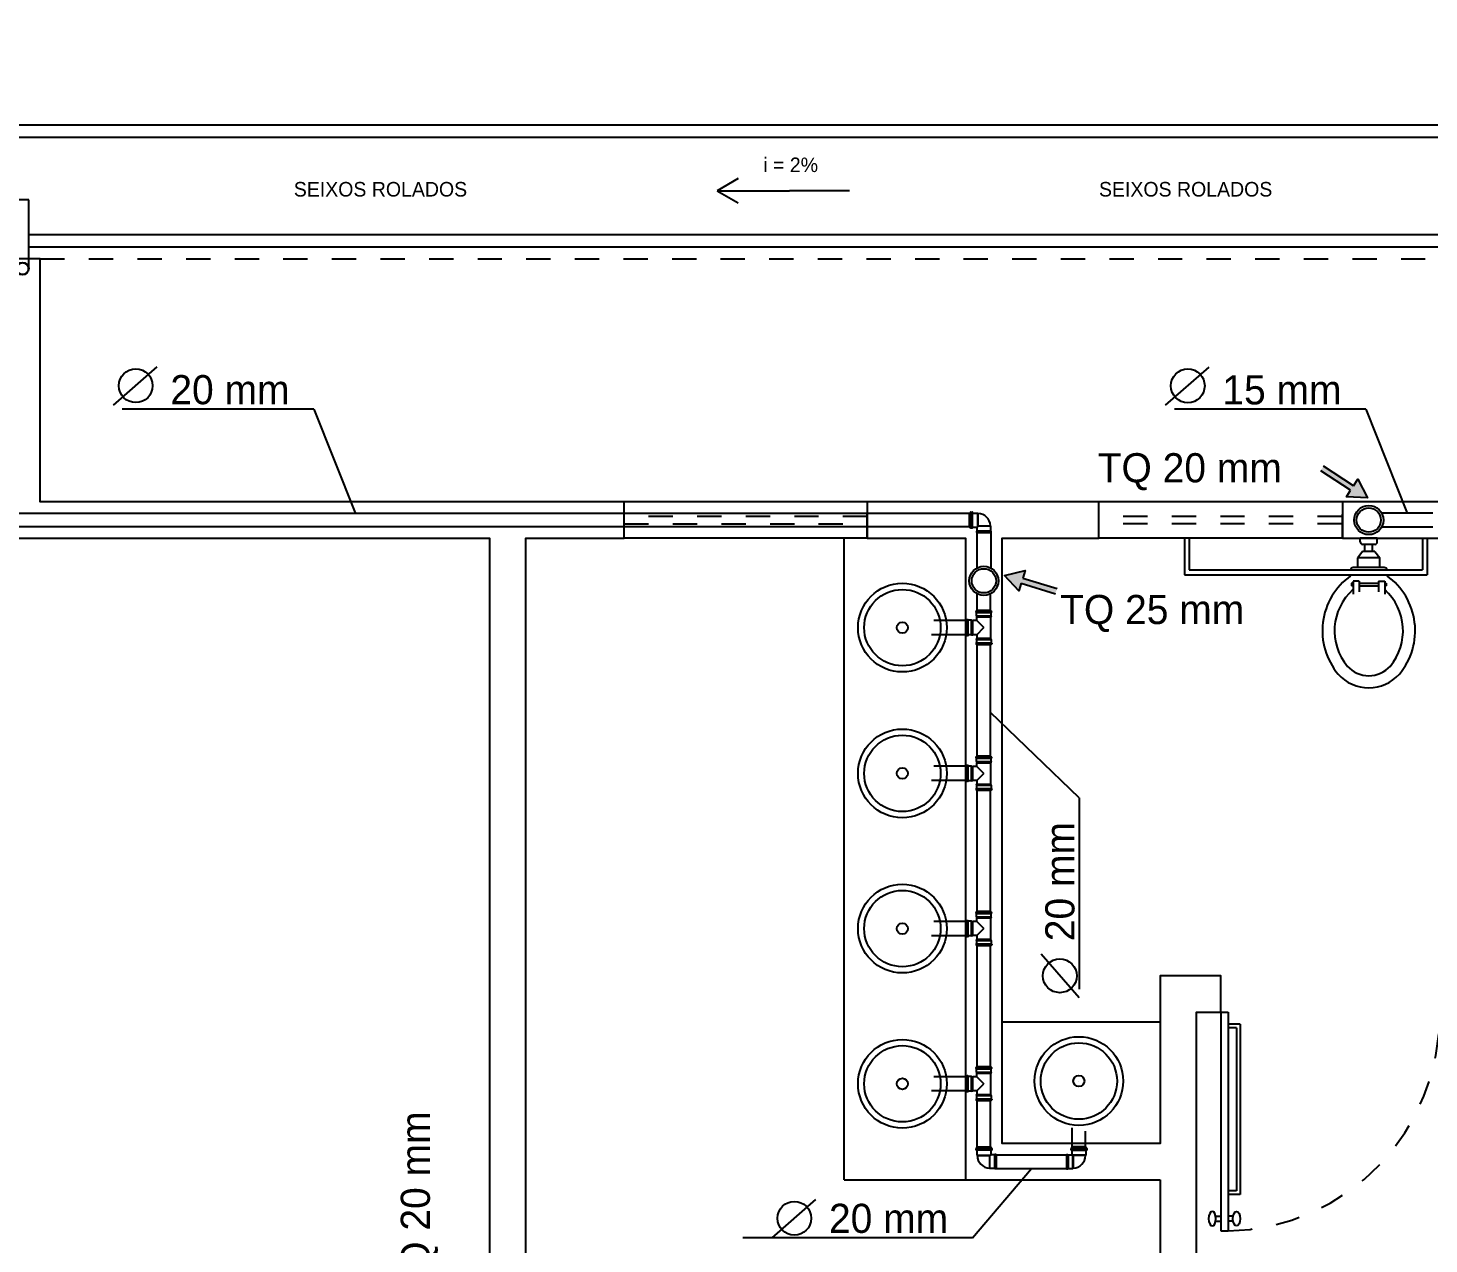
# Model space of a CAD drawing. Header units: millimetres. Extents: x 860.9 to 916.6, y 418 to 464.8.
# Drawn here: x 874.12 to 879.89, y 459.78 to 464.79 of the extents above; entities that cross this region are included whole.
import ezdxf

# ---------------------------------------------------------------- set-up
doc = ezdxf.new("R2010")
doc.units = ezdxf.units.MM
doc.linetypes.add('ACAD_ISO03W100', pattern=[30, 12, -18])
for name, color, linetype in [('can01', 1, 'Continuous'), ('can02', 2, 'Continuous'), ('COTAS-TEXTOS', 1, 'Continuous'), ('Fios', 10, 'Continuous'), ('Janela', 2, 'Continuous'), ('pena 01', 1, 'Continuous'), ('pena01', 1, 'Continuous'), ('pena02', 2, 'Continuous'), ('texto hidro', 1, 'Continuous'), ('TIGRECAD', 1, 'Continuous')]:
    doc.layers.add(name, color=color, linetype=linetype)
doc.styles.get("Standard").update_dxf_attribs({"font": 'ERASLGHT.TTF'})

msp = doc.modelspace()

# ---------------------------------------------------------------- hatches: boundary and pattern name
at = {"layer": 'pena01'}
h = msp.add_hatch(color=256, dxfattribs=at)
h.paths.add_polyline_path([(874.126, 463.7962, 1), (874.0744, 463.7962, 1)])
h.paths.add_polyline_path([(874.0807, 463.7961, -1), (874.1207, 463.7961, -1)], flags=16)
at = {"layer": 'texto hidro'}
for points in [[(879.5488, 462.8571), (879.5663, 462.884), (879.4429, 462.9643), (879.4551, 462.9831), (879.5785, 462.9029), (879.596, 462.9298), (879.6353, 462.8525)], [(878.2265, 462.5533), (878.2172, 462.5226), (878.358, 462.4798), (878.3515, 462.4583), (878.2107, 462.5011), (878.2013, 462.4704), (878.1421, 462.5337)]]:
    msp.add_hatch(color=256, dxfattribs=at).paths.add_polyline_path(points)

# ---------------------------------------------------------------- linework, layer by layer
at = {"layer": 'can01'}
msp.add_line((877.5033, 464.1165), (877.2565, 464.1165), dxfattribs=at)
msp.add_circle((874.1002, 463.7962), 0.0258, dxfattribs=at)
at = {"layer": 'can02', "color": 0}
for p, q in [((877.5768, 462.8364), (876.5768, 462.8364)), ((879.533, 462.8364), (878.53, 462.8364)), ((877.5768, 462.6864), (876.5768, 462.6864)), ((879.533, 462.6864), (878.53, 462.6864))]:
    msp.add_line(p, q, dxfattribs=at)
for points in [[(880.2818, 460.7364), (880.2818, 464.7864), (880.1318, 464.7864), (880.1318, 462.8364), (879.533, 462.8364), (879.533, 462.6864), (880.1318, 462.6864), (880.1318, 460.8864), (879.9318, 460.8864), (879.9318, 460.7364)], [(880.1318, 456.6864), (880.1318, 456.8364), (878.9318, 456.8364), (878.9318, 458.6564), (879.4618, 458.6564), (879.4618, 458.8064), (878.9318, 458.8064), (878.9318, 458.9064), (878.7818, 458.9064), (878.7818, 456.8364), (876.1718, 456.8364), (876.1718, 462.6864), (876.5768, 462.6864), (876.5768, 462.8364), (874.1735, 462.8364), (874.1735, 463.8364), (874.0235, 463.8364), (874.0235, 462.8364), (873.5276, 462.8364), (873.5276, 462.6864), (876.0218, 462.6864), (876.0218, 456.6864)], [(878.7818, 460.0464), (878.7818, 459.7064), (878.9318, 459.7064), (878.9318, 460.7364), (879.0318, 460.7364), (879.0318, 460.8864), (878.7818, 460.8864), (878.7818, 460.1964), (878.1318, 460.1964), (878.1318, 462.6864), (878.53, 462.6864), (878.53, 462.8364), (877.5768, 462.8364), (877.5768, 462.6864), (877.9818, 462.6864), (877.9818, 460.0464)]]:
    msp.add_lwpolyline(points, close=True, dxfattribs=at)
at = {"layer": 'Fios', "color": 0}
for p, q in [((877.4818, 460.0464), (877.4818, 462.6864)), ((879.6758, 462.6864), (879.6058, 462.6864)), ((879.6058, 462.6714), (879.6058, 462.6864)), ((879.6758, 462.6864), (879.6058, 462.6864)), ((879.6658, 462.6614), (879.6158, 462.6614)), ((879.6253, 462.6314), (879.6253, 462.6614)), ((879.6563, 462.6314), (879.6563, 462.6614)), ((879.6758, 462.6714), (879.6758, 462.6864)), ((879.6153, 462.6314), (879.5958, 462.6064)), ((879.6858, 462.6064), (879.5958, 462.6064)), ((879.5958, 462.5664), (879.5958, 462.6064)), ((879.6663, 462.6314), (879.6153, 462.6314)), ((879.6663, 462.6314), (879.6858, 462.6064)), ((879.6858, 462.5664), (879.6858, 462.6064)), ((879.5658, 462.5364), (879.5658, 462.5316)), ((879.7046, 462.5664), (879.5771, 462.5664)), ((879.7158, 462.5364), (879.7158, 462.5316)), ((879.5701, 462.5012), (879.5701, 462.4905)), ((879.576, 462.5012), (879.5701, 462.5012)), ((879.576, 462.4905), (879.5701, 462.4905)), ((879.601, 462.5101), (879.576, 462.5101)), ((879.576, 462.5101), (879.576, 462.457)), ((879.601, 462.5101), (879.601, 462.4661)), ((879.601, 462.5012), (879.6813, 462.5012)), ((879.601, 462.4905), (879.6813, 462.4905)), ((879.6813, 462.5101), (879.7064, 462.5101)), ((879.6813, 462.5101), (879.6813, 462.4661)), ((879.7064, 462.5101), (879.7064, 462.457)), ((879.7064, 462.5012), (879.7123, 462.5012)), ((879.7064, 462.4905), (879.7123, 462.4905)), ((879.7123, 462.5012), (879.7123, 462.4905)), ((878.1318, 460.6964), (878.7818, 460.6964)), ((878.4477, 460.4528), (878.4477, 460.4528)), ((877.4818, 460.0464), (877.9818, 460.0464))]:
    msp.add_line(p, q, dxfattribs=at)
for centre, radius in [((877.7214, 462.3187), 0.1825), ((877.7214, 462.3187), 0.1571), ((877.7214, 462.3187), 0.0228), ((877.7214, 461.7189), 0.1825), ((877.7214, 461.7189), 0.1571), ((877.7214, 461.7189), 0.0228), ((877.7214, 461.0802), 0.1825), ((877.7214, 461.0802), 0.1571), ((877.7214, 461.0802), 0.0228), ((878.4477, 460.4528), 0.1825), ((877.7214, 460.4415), 0.1825), ((877.7214, 460.4415), 0.1571), ((878.4477, 460.4528), 0.1571), ((877.7214, 460.4415), 0.0228), ((878.4477, 460.4528), 0.0228)]:
    msp.add_circle(centre, radius, dxfattribs=at)
for centre, radius, start, end in [((879.6158, 462.6714), 0.01, 180, 270), ((879.6658, 462.6714), 0.01, 270, 360), ((879.7276, 462.3058), 0.2778, 125.61699, 220.02523), ((879.5771, 462.5551), 0.0113, 90, 180), ((879.7046, 462.5551), 0.0113, 360, 90), ((879.5541, 462.3058), 0.2778, 319.97477, 54.38301), ((879.7276, 462.3058), 0.2278, 131.74307, 220.02523), ((879.5541, 462.3058), 0.2278, 319.97477, 48.04005), ((879.6408, 462.2405), 0.1695, 221.99608, 318.00392), ((879.6408, 462.2405), 0.1195, 221.99608, 318.00392)]:
    msp.add_arc(centre, radius, start, end, dxfattribs=at)
at = {"layer": 'Janela', "color": 0}
for p, q in [((878.8818, 462.6864), (878.8818, 462.5364)), ((878.9018, 462.6864), (878.9018, 462.5564)), ((879.8618, 462.6864), (879.8618, 462.5564)), ((879.8818, 462.6864), (879.8818, 462.5364)), ((878.8818, 462.5364), (879.8818, 462.5364)), ((878.9018, 462.5564), (879.8618, 462.5564)), ((879.0318, 460.7364), (879.0318, 459.8364)), ((879.0318, 460.7364), (879.0618, 460.7364)), ((879.0618, 460.7364), (879.0618, 459.8364)), ((879.1118, 460.6864), (879.0618, 460.6864)), ((879.1118, 460.6864), (879.1118, 459.9864)), ((879.0968, 460.6714), (879.0618, 460.6714)), ((879.0968, 460.6714), (879.0968, 460.0014)), ((879.0968, 460.0014), (879.0618, 460.0014)), ((879.1118, 459.9864), (879.0618, 459.9864)), ((879.0318, 459.8364), (879.0618, 459.8364))]:
    msp.add_line(p, q, dxfattribs=at)
at = {"layer": 'pena 01', "color": 0, "linetype": 'ACAD_ISO03W100', "ltscale": 0.005}
for p, q in [((874.1735, 463.8364), (880.1318, 463.8364)), ((876.5768, 462.6864), (876.5768, 462.8364)), ((877.5768, 462.6864), (877.5768, 462.8364)), ((878.53, 462.6864), (878.53, 462.8364)), ((879.533, 462.6864), (879.533, 462.8364)), ((877.5768, 462.7764), (876.5768, 462.7764)), ((879.53, 462.7764), (878.53, 462.7764)), ((876.5768, 462.7464), (877.5768, 462.7464)), ((879.53, 462.7464), (878.53, 462.7464))]:
    msp.add_line(p, q, dxfattribs=at)
msp.add_arc((879.0468, 460.7214), 0.8851, 270.97102, 0.97102, dxfattribs=at)
at = {"layer": 'pena01'}
for p, q in [((880.1318, 464.3864), (861.3318, 464.3864)), ((880.1318, 464.3364), (861.3818, 464.3364)), ((874.126, 463.9364), (880.1318, 463.9364)), ((874.126, 463.8864), (880.1318, 463.8864))]:
    msp.add_line(p, q, dxfattribs=at)
at = {"layer": 'pena02'}
for p, q in [((874.126, 464.0793), (874.0744, 464.0793)), ((874.126, 463.7961), (874.126, 464.0793))]:
    msp.add_line(p, q, dxfattribs=at)
at = {"layer": 'pena02', "color": 0}
for p, q in [((879.0109, 459.8964), (879.0318, 459.8964)), ((879.0827, 459.8964), (879.0618, 459.8964)), ((879.0109, 459.8764), (879.0318, 459.8764)), ((879.0827, 459.8764), (879.0618, 459.8764))]:
    msp.add_line(p, q, dxfattribs=at)
at = {"layer": 'pena02', "color": 0, "extrusion": (0, 0, -1)}
msp.add_ellipse((878.9968, 459.8864), major_axis=(0, -0.03), ratio=0.5, dxfattribs=at)
at = {"layer": 'pena02', "color": 0}
msp.add_ellipse((879.0968, 459.8864), major_axis=(0, -0.03), ratio=0.5, dxfattribs=at)
at = {"layer": 'texto hidro'}
for p, q in [((879.5663, 462.884), (879.4429, 462.9643)), ((879.5785, 462.9029), (879.4551, 462.9831)), ((878.2107, 462.5011), (878.3515, 462.4583)), ((878.2172, 462.5226), (878.358, 462.4798))]:
    msp.add_line(p, q, dxfattribs=at)
for points in [[(879.5785, 462.9029), (879.596, 462.9298), (879.6353, 462.8525), (879.5488, 462.8571), (879.5663, 462.884)], [(878.2107, 462.5011), (878.2013, 462.4704), (878.1421, 462.5337), (878.2265, 462.5533), (878.2172, 462.5226)]]:
    msp.add_lwpolyline(points, dxfattribs=at)
for centre, radius in [((879.6408, 462.7614), 0.06), ((879.6408, 462.7614), 0.05), ((878.0568, 462.5114), 0.06), ((878.0568, 462.5114), 0.05)]:
    msp.add_circle(centre, radius, dxfattribs=at)
at = {"layer": 'TIGRECAD'}
for p, q in [((877.046, 464.1665), (876.9594, 464.1165)), ((876.9594, 464.1165), (877.2565, 464.1165)), ((876.9594, 464.1165), (877.046, 464.0665)), ((874.4749, 463.2344), (874.6548, 463.3916)), ((878.8046, 463.2338), (878.9844, 463.391)), ((875.2993, 463.2185), (874.511, 463.2185)), ((875.2993, 463.2185), (875.4694, 462.7907)), ((879.629, 463.2178), (878.8407, 463.2178)), ((879.629, 463.2178), (879.7991, 462.79)), ((877.9957, 462.789), (873.8625, 462.789)), ((877.9957, 462.79), (877.9997, 462.79)), ((877.9957, 462.79), (877.9957, 462.7327)), ((878.0007, 462.7327), (878.0007, 462.79)), ((878.0015, 462.793), (878.001, 462.791)), ((878.0028, 462.7939), (878.009, 462.7939)), ((878.0028, 462.7301), (878.0028, 462.7926)), ((878.009, 462.7926), (878.009, 462.7301)), ((878.0103, 462.7928), (878.0104, 462.7912)), ((878.0105, 462.7327), (878.0105, 462.79)), ((878.0117, 462.79), (878.0301, 462.79)), ((878.0301, 462.79), (878.032, 462.7882)), ((878.0301, 462.79), (878.0301, 462.7353)), ((878.032, 462.7882), (878.0324, 462.7882)), ((878.032, 462.7882), (878.032, 462.7383)), ((879.9045, 462.79), (879.6936, 462.79)), ((877.9957, 462.7337), (873.8625, 462.7337)), ((877.9957, 462.7327), (877.9997, 462.7327)), ((878.0015, 462.7298), (878.001, 462.7318)), ((878.0028, 462.7288), (878.009, 462.7288)), ((878.0103, 462.73), (878.0104, 462.7315)), ((878.0117, 462.7327), (878.0285, 462.7327)), ((878.0272, 462.7159), (878.0285, 462.7172)), ((878.0272, 462.7159), (878.0864, 462.7159)), ((878.0272, 462.7107), (878.0272, 462.7159)), ((878.0272, 462.7107), (878.0864, 462.7107)), ((878.0282, 462.7107), (878.0282, 462.5641)), ((878.031, 462.7367), (878.0285, 462.7327)), ((878.0285, 462.7172), (878.0285, 462.7327)), ((878.0285, 462.7172), (878.0851, 462.7172)), ((878.031, 462.7367), (878.032, 462.7383)), ((878.0851, 462.7367), (878.031, 462.7367)), ((878.032, 462.7383), (878.0836, 462.7383)), ((878.0851, 462.7367), (878.0836, 462.7383)), ((878.0851, 462.7172), (878.0851, 462.7367)), ((878.0864, 462.7159), (878.0851, 462.7172)), ((878.0854, 462.7107), (878.0854, 462.5641)), ((878.0864, 462.7107), (878.0864, 462.7159)), ((879.9045, 462.7327), (879.6936, 462.7327)), ((878.0291, 462.3892), (878.0291, 462.4581)), ((878.0845, 462.3892), (878.0845, 462.4581)), ((878.0244, 462.3823), (878.0244, 462.3852)), ((878.0258, 462.3867), (878.0878, 462.3867)), ((878.0258, 462.3809), (878.0878, 462.3809)), ((878.0265, 462.3871), (878.0265, 462.3892)), ((878.0871, 462.3892), (878.0265, 462.3892)), ((878.0265, 462.3672), (878.0265, 462.3805)), ((878.0265, 462.3672), (878.0871, 462.3672)), ((878.0266, 462.3671), (878.0278, 462.3626)), ((878.0278, 462.3478), (878.0278, 462.3626)), ((878.0278, 462.3626), (878.0858, 462.3626)), ((878.0871, 462.3671), (878.0858, 462.3626)), ((878.0858, 462.2749), (878.0858, 462.3626)), ((878.0871, 462.3871), (878.0871, 462.3892)), ((878.0871, 462.3672), (878.0871, 462.3805)), ((878.0875, 462.3867), (878.0878, 462.3867)), ((878.0875, 462.3809), (878.0878, 462.3809)), ((878.0892, 462.3823), (878.0892, 462.3852)), ((877.9842, 462.348), (877.8513, 462.348)), ((877.9863, 462.349), (877.9842, 462.349)), ((877.9842, 462.349), (877.9842, 462.2885)), ((877.9867, 462.3495), (877.9867, 462.3498)), ((877.9867, 462.2877), (877.9867, 462.3498)), ((877.991, 462.3512), (877.9881, 462.3512)), ((877.9924, 462.3495), (877.9924, 462.3498)), ((877.9924, 462.2877), (877.9924, 462.3498)), ((878.0061, 462.349), (877.9929, 462.349)), ((878.0061, 462.2885), (878.0061, 462.349)), ((878.0063, 462.349), (878.0108, 462.3478)), ((878.0278, 462.3478), (878.0108, 462.3478)), ((878.0108, 462.2897), (878.0108, 462.3478)), ((878.0278, 462.3478), (878.0568, 462.3187)), ((878.0278, 462.2897), (878.0568, 462.3187)), ((877.9842, 462.2895), (877.8409, 462.2895)), ((877.9863, 462.2885), (877.9842, 462.2885)), ((877.9867, 462.288), (877.9867, 462.2877)), ((877.991, 462.2863), (877.9881, 462.2863)), ((877.9924, 462.288), (877.9924, 462.2877)), ((878.0061, 462.2885), (877.9929, 462.2885)), ((878.0063, 462.2885), (878.0108, 462.2897)), ((878.0278, 462.2897), (878.0108, 462.2897)), ((878.0244, 462.2551), (878.0244, 462.2522)), ((878.0258, 462.2566), (878.0878, 462.2566)), ((878.0258, 462.2508), (878.0878, 462.2508)), ((878.0265, 462.2702), (878.0265, 462.257)), ((878.0265, 462.2702), (878.0871, 462.2702)), ((878.0265, 462.2504), (878.0265, 462.2483)), ((878.0871, 462.2483), (878.0265, 462.2483)), ((878.0266, 462.2704), (878.0278, 462.2749)), ((878.0278, 462.2897), (878.0278, 462.2749)), ((878.0278, 462.2749), (878.0858, 462.2749)), ((878.0291, 461.7893), (878.0291, 462.2483)), ((878.0845, 461.7893), (878.0845, 462.2483)), ((878.0871, 462.2704), (878.0858, 462.2749)), ((878.0871, 462.2702), (878.0871, 462.257)), ((878.0871, 462.2504), (878.0871, 462.2483)), ((878.0875, 462.2566), (878.0878, 462.2566)), ((878.0875, 462.2508), (878.0878, 462.2508)), ((878.0892, 462.2551), (878.0892, 462.2522)), ((878.4492, 461.6189), (878.0845, 461.97)), ((878.0244, 461.7825), (878.0244, 461.7854)), ((878.0258, 461.7868), (878.0878, 461.7868)), ((878.0258, 461.7811), (878.0878, 461.7811)), ((878.0871, 461.7893), (878.0265, 461.7893)), ((878.0265, 461.7872), (878.0265, 461.7893)), ((878.0265, 461.7674), (878.0265, 461.7806)), ((878.0871, 461.7872), (878.0871, 461.7893)), ((878.0871, 461.7674), (878.0871, 461.7806)), ((878.0875, 461.7868), (878.0878, 461.7868)), ((878.0875, 461.7811), (878.0878, 461.7811)), ((878.0892, 461.7825), (878.0892, 461.7854)), ((877.9842, 461.7482), (877.8513, 461.7482)), ((877.9842, 461.7492), (877.9842, 461.6886)), ((877.9863, 461.7492), (877.9842, 461.7492)), ((877.9867, 461.6879), (877.9867, 461.7499)), ((877.9867, 461.7496), (877.9867, 461.7499)), ((877.991, 461.7513), (877.9881, 461.7513)), ((877.9924, 461.6879), (877.9924, 461.7499)), ((877.9924, 461.7496), (877.9924, 461.7499)), ((878.0061, 461.7492), (877.9929, 461.7492)), ((878.0061, 461.6886), (878.0061, 461.7492)), ((878.0063, 461.7491), (878.0108, 461.7479)), ((878.0108, 461.6898), (878.0108, 461.7479)), ((878.0278, 461.7479), (878.0108, 461.7479)), ((878.0265, 461.7674), (878.0871, 461.7674)), ((878.0266, 461.7672), (878.0278, 461.7627)), ((878.0278, 461.7627), (878.0858, 461.7627)), ((878.0278, 461.7479), (878.0278, 461.7627)), ((878.0278, 461.7479), (878.0568, 461.7189)), ((878.0871, 461.7672), (878.0858, 461.7627)), ((878.0858, 461.6751), (878.0858, 461.7627)), ((877.9842, 461.6896), (877.8409, 461.6896)), ((877.9863, 461.6886), (877.9842, 461.6886)), ((877.9867, 461.6882), (877.9867, 461.6879)), ((877.991, 461.6865), (877.9881, 461.6865)), ((877.9924, 461.6882), (877.9924, 461.6879)), ((878.0061, 461.6886), (877.9929, 461.6886)), ((878.0063, 461.6886), (878.0108, 461.6898)), ((878.0278, 461.6898), (878.0108, 461.6898)), ((878.0265, 461.6704), (878.0871, 461.6704)), ((878.0265, 461.6704), (878.0265, 461.6572)), ((878.0266, 461.6705), (878.0278, 461.6751)), ((878.0278, 461.6898), (878.0568, 461.7189)), ((878.0278, 461.6898), (878.0278, 461.6751)), ((878.0278, 461.6751), (878.0858, 461.6751)), ((878.0871, 461.6705), (878.0858, 461.6751)), ((878.0871, 461.6704), (878.0871, 461.6572)), ((878.0244, 461.6553), (878.0244, 461.6524)), ((878.0258, 461.6567), (878.0878, 461.6567)), ((878.0258, 461.651), (878.0878, 461.651)), ((878.0265, 461.6505), (878.0265, 461.6485)), ((878.0871, 461.6485), (878.0265, 461.6485)), ((878.0291, 461.1506), (878.0291, 461.6485)), ((878.0845, 461.1506), (878.0845, 461.6485)), ((878.0871, 461.6505), (878.0871, 461.6485)), ((878.0875, 461.6567), (878.0878, 461.6567)), ((878.0875, 461.651), (878.0878, 461.651)), ((878.0892, 461.6553), (878.0892, 461.6524)), ((878.4492, 461.6189), (878.4492, 460.8306)), ((878.0244, 461.1438), (878.0244, 461.1467)), ((878.0258, 461.1481), (878.0878, 461.1481)), ((878.0265, 461.1485), (878.0265, 461.1506)), ((878.0871, 461.1506), (878.0265, 461.1506)), ((878.0871, 461.1485), (878.0871, 461.1506)), ((878.0875, 461.1481), (878.0878, 461.1481)), ((878.0892, 461.1438), (878.0892, 461.1467)), ((877.9842, 461.1095), (877.8513, 461.1095)), ((877.9863, 461.1105), (877.9842, 461.1105)), ((877.9842, 461.1105), (877.9842, 461.0499)), ((877.9867, 461.1109), (877.9867, 461.1112)), ((877.9867, 461.0492), (877.9867, 461.1112)), ((877.991, 461.1126), (877.9881, 461.1126)), ((877.9924, 461.1109), (877.9924, 461.1112)), ((877.9924, 461.0492), (877.9924, 461.1112)), ((878.0061, 461.1105), (877.9929, 461.1105)), ((878.0061, 461.0499), (878.0061, 461.1105)), ((878.0063, 461.1104), (878.0108, 461.1092)), ((878.0278, 461.1092), (878.0108, 461.1092)), ((878.0108, 461.0511), (878.0108, 461.1092)), ((878.0258, 461.1424), (878.0878, 461.1424)), ((878.0265, 461.1287), (878.0265, 461.1419)), ((878.0265, 461.1287), (878.0871, 461.1287)), ((878.0266, 461.1285), (878.0278, 461.124)), ((878.0278, 461.1092), (878.0278, 461.124)), ((878.0278, 461.124), (878.0858, 461.124)), ((878.0278, 461.1092), (878.0568, 461.0802)), ((878.0871, 461.1285), (878.0858, 461.124)), ((878.0858, 461.0363), (878.0858, 461.124)), ((878.0871, 461.1287), (878.0871, 461.1419)), ((878.0875, 461.1424), (878.0878, 461.1424)), ((877.9842, 461.0509), (877.8409, 461.0509)), ((877.9863, 461.0499), (877.9842, 461.0499)), ((877.9867, 461.0495), (877.9867, 461.0492)), ((877.991, 461.0477), (877.9881, 461.0477)), ((877.9924, 461.0495), (877.9924, 461.0492)), ((878.0061, 461.0499), (877.9929, 461.0499)), ((878.0063, 461.0499), (878.0108, 461.0511)), ((878.0278, 461.0511), (878.0108, 461.0511)), ((878.0265, 461.0317), (878.0265, 461.0184)), ((878.0265, 461.0317), (878.0871, 461.0317)), ((878.0266, 461.0318), (878.0278, 461.0363)), ((878.0278, 461.0511), (878.0568, 461.0802)), ((878.0278, 461.0511), (878.0278, 461.0363)), ((878.0278, 461.0363), (878.0858, 461.0363)), ((878.0871, 461.0318), (878.0858, 461.0363)), ((878.0871, 461.0317), (878.0871, 461.0184)), ((878.0244, 461.0166), (878.0244, 461.0137)), ((878.0258, 461.018), (878.0878, 461.018)), ((878.0258, 461.0123), (878.0878, 461.0123)), ((878.0265, 461.0118), (878.0265, 461.0098)), ((878.0871, 461.0098), (878.0265, 461.0098)), ((878.0291, 460.5119), (878.0291, 461.0098)), ((878.0845, 460.5119), (878.0845, 461.0098)), ((878.0871, 461.0118), (878.0871, 461.0098)), ((878.0875, 461.018), (878.0878, 461.018)), ((878.0875, 461.0123), (878.0878, 461.0123)), ((878.0892, 461.0166), (878.0892, 461.0137)), ((878.4492, 460.7946), (878.292, 460.9744)), ((877.9842, 460.4708), (877.8513, 460.4708)), ((877.9863, 460.4718), (877.9842, 460.4718)), ((877.9842, 460.4718), (877.9842, 460.4112)), ((877.9867, 460.4722), (877.9867, 460.4725)), ((877.9867, 460.4105), (877.9867, 460.4725)), ((877.991, 460.4739), (877.9881, 460.4739)), ((877.9924, 460.4722), (877.9924, 460.4725)), ((877.9924, 460.4105), (877.9924, 460.4725)), ((878.0061, 460.4718), (877.9929, 460.4718)), ((878.0061, 460.4112), (878.0061, 460.4718)), ((878.0063, 460.4717), (878.0108, 460.4705)), ((878.0278, 460.4705), (878.0108, 460.4705)), ((878.0108, 460.4124), (878.0108, 460.4705)), ((878.0244, 460.5051), (878.0244, 460.508)), ((878.0258, 460.5094), (878.0878, 460.5094)), ((878.0258, 460.5036), (878.0878, 460.5036)), ((878.0265, 460.5098), (878.0265, 460.5119)), ((878.0871, 460.5119), (878.0265, 460.5119)), ((878.0265, 460.49), (878.0265, 460.5032)), ((878.0265, 460.49), (878.0871, 460.49)), ((878.0266, 460.4898), (878.0278, 460.4853)), ((878.0278, 460.4705), (878.0278, 460.4853)), ((878.0278, 460.4853), (878.0858, 460.4853)), ((878.0278, 460.4705), (878.0568, 460.4415)), ((878.0871, 460.4898), (878.0858, 460.4853)), ((878.0858, 460.3976), (878.0858, 460.4853)), ((878.0871, 460.5098), (878.0871, 460.5119)), ((878.0871, 460.49), (878.0871, 460.5032)), ((878.0875, 460.5094), (878.0878, 460.5094)), ((878.0875, 460.5036), (878.0878, 460.5036)), ((878.0892, 460.5051), (878.0892, 460.508)), ((877.9842, 460.4122), (877.8409, 460.4122)), ((877.9863, 460.4112), (877.9842, 460.4112)), ((877.9867, 460.4107), (877.9867, 460.4105)), ((877.991, 460.409), (877.9881, 460.409)), ((877.9924, 460.4107), (877.9924, 460.4105)), ((878.0061, 460.4112), (877.9929, 460.4112)), ((878.0063, 460.4112), (878.0108, 460.4124)), ((878.0278, 460.4124), (878.0108, 460.4124)), ((878.0266, 460.3931), (878.0278, 460.3976)), ((878.0278, 460.4124), (878.0568, 460.4415)), ((878.0278, 460.4124), (878.0278, 460.3976)), ((878.0278, 460.3976), (878.0858, 460.3976)), ((878.0871, 460.3931), (878.0858, 460.3976)), ((878.0244, 460.3779), (878.0244, 460.375)), ((878.0258, 460.3793), (878.0878, 460.3793)), ((878.0258, 460.3735), (878.0878, 460.3735)), ((878.0265, 460.393), (878.0265, 460.3797)), ((878.0265, 460.393), (878.0871, 460.393)), ((878.0265, 460.3731), (878.0265, 460.371)), ((878.0871, 460.371), (878.0265, 460.371)), ((878.0291, 460.1825), (878.0291, 460.371)), ((878.0845, 460.1825), (878.0845, 460.371)), ((878.0871, 460.393), (878.0871, 460.3797)), ((878.0871, 460.3731), (878.0871, 460.371)), ((878.0875, 460.3793), (878.0878, 460.3793)), ((878.0875, 460.3735), (878.0878, 460.3735)), ((878.0892, 460.3779), (878.0892, 460.375)), ((878.42, 460.1825), (878.42, 460.2597)), ((878.4753, 460.1825), (878.4753, 460.247)), ((878.0242, 460.1754), (878.0242, 460.1692)), ((878.0252, 460.1767), (878.0272, 460.1772)), ((878.0254, 460.1679), (878.027, 460.1678)), ((878.0881, 460.1754), (878.0255, 460.1754)), ((878.0255, 460.1692), (878.0881, 460.1692)), ((878.0281, 460.1825), (878.0855, 460.1825)), ((878.0281, 460.1825), (878.0281, 460.1785)), ((878.0855, 460.1775), (878.0281, 460.1775)), ((878.0855, 460.1677), (878.0281, 460.1677)), ((878.0281, 460.1665), (878.0281, 460.148)), ((878.0855, 460.1825), (878.0855, 460.1785)), ((878.0855, 460.1665), (878.0855, 460.1497)), ((878.0884, 460.1767), (878.0864, 460.1772)), ((878.0882, 460.1679), (878.0867, 460.1678)), ((878.0894, 460.1754), (878.0894, 460.1692)), ((878.4151, 460.1754), (878.4151, 460.1692)), ((878.4161, 460.1767), (878.4181, 460.1772)), ((878.4163, 460.1679), (878.4178, 460.1678)), ((878.4164, 460.1754), (878.4789, 460.1754)), ((878.4789, 460.1692), (878.4164, 460.1692)), ((878.4763, 460.1825), (878.419, 460.1825)), ((878.419, 460.1825), (878.419, 460.1785)), ((878.419, 460.1775), (878.4763, 460.1775)), ((878.419, 460.1677), (878.4763, 460.1677)), ((878.419, 460.1665), (878.419, 460.1497)), ((878.4763, 460.1825), (878.4763, 460.1785)), ((878.4763, 460.1665), (878.4763, 460.148)), ((878.4793, 460.1767), (878.4773, 460.1772)), ((878.4791, 460.1679), (878.4775, 460.1678)), ((878.4802, 460.1754), (878.4802, 460.1692)), ((878.0281, 460.148), (878.03, 460.1462)), ((878.0281, 460.148), (878.0829, 460.148)), ((878.03, 460.1462), (878.03, 460.1458)), ((878.03, 460.1462), (878.0799, 460.1462)), ((878.0815, 460.1472), (878.0799, 460.1462)), ((878.0799, 460.1462), (878.0799, 460.0946)), ((878.0815, 460.1472), (878.0855, 460.1497)), ((878.0815, 460.093), (878.0815, 460.1472)), ((878.101, 460.1497), (878.0855, 460.1497)), ((878.1023, 460.151), (878.101, 460.1497)), ((878.101, 460.1497), (878.101, 460.093)), ((878.1023, 460.151), (878.1023, 460.0917)), ((878.1075, 460.151), (878.1023, 460.151)), ((878.1075, 460.151), (878.1075, 460.0917)), ((878.1075, 460.1497), (878.397, 460.1497)), ((878.397, 460.151), (878.4022, 460.151)), ((878.397, 460.151), (878.397, 460.0917)), ((878.4022, 460.151), (878.4035, 460.1497)), ((878.4022, 460.151), (878.4022, 460.0917)), ((878.4035, 460.1497), (878.419, 460.1497)), ((878.4035, 460.1497), (878.4035, 460.093)), ((878.423, 460.1472), (878.419, 460.1497)), ((878.4763, 460.148), (878.4216, 460.148)), ((878.423, 460.1472), (878.4246, 460.1462)), ((878.423, 460.093), (878.423, 460.1472)), ((878.4745, 460.1462), (878.4246, 460.1462)), ((878.4246, 460.1462), (878.4246, 460.0946)), ((878.4763, 460.148), (878.4745, 460.1462)), ((878.4745, 460.1462), (878.4745, 460.1458)), ((878.0099, 459.8082), (878.2522, 460.093)), ((878.0815, 460.093), (878.0799, 460.0946)), ((878.101, 460.093), (878.0815, 460.093)), ((878.1023, 460.0917), (878.101, 460.093)), ((878.1075, 460.0917), (878.1023, 460.0917)), ((878.1075, 460.093), (878.397, 460.093)), ((878.397, 460.0917), (878.4022, 460.0917)), ((878.4022, 460.0917), (878.4035, 460.093)), ((878.4035, 460.093), (878.423, 460.093)), ((878.423, 460.093), (878.4246, 460.0946)), ((877.1855, 459.8082), (877.3654, 459.9654)), ((877.2216, 459.8082), (877.0641, 459.8082)), ((878.0099, 459.8082), (877.2216, 459.8082))]:
    msp.add_line(p, q, dxfattribs=at)
for centre in [(874.5663, 463.3143), (878.896, 463.3137), (878.3693, 460.886), (877.2769, 459.8881)]:
    msp.add_circle(centre, 0.0695, dxfattribs=at)
for centre, radius, start, end in [((877.9997, 462.7913), 0.0013, 270, 345), ((878.0028, 462.7926), 0.0013, 90, 165), ((878.009, 462.7926), 0.0013, 5, 90), ((878.0117, 462.7913), 0.0013, 185, 270), ((878.0324, 462.7369), 0.0512, 1.47331, 90), ((877.9997, 462.7314), 0.0013, 15, 90), ((878.0028, 462.7301), 0.0013, 195, 270), ((878.009, 462.7301), 0.0013, 270, 355), ((878.0117, 462.7314), 0.0013, 90, 175), ((878.0258, 462.3852), 0.00142, 90, 180), ((878.0258, 462.3823), 0.00142, 180, 270), ((878.0261, 462.3871), 0.000436, 270, 360), ((878.0261, 462.3805), 0.000436, 0, 90), ((878.0875, 462.3871), 0.000436, 180, 270), ((878.0875, 462.3805), 0.000436, 90, 180), ((878.0878, 462.3852), 0.00142, 0, 90), ((878.0878, 462.3823), 0.00142, 270, 360), ((877.9863, 462.3495), 0.000436, 270, 360), ((877.9881, 462.3498), 0.00142, 89.99982, 179.99982), ((877.991, 462.3498), 0.00142, 0, 90), ((877.9929, 462.3495), 0.000436, 180, 270), ((877.9863, 462.288), 0.000436, 0, 90), ((877.9881, 462.2877), 0.00142, 180.00018, 270.00018), ((877.991, 462.2877), 0.00142, 270, 360), ((877.9929, 462.288), 0.000436, 90, 180), ((878.0258, 462.2551), 0.00142, 90, 180), ((878.0258, 462.2522), 0.00142, 180, 270), ((878.0261, 462.257), 0.000436, 270, 360), ((878.0261, 462.2504), 0.000436, 0, 90), ((878.0875, 462.257), 0.000436, 180, 270), ((878.0875, 462.2504), 0.000436, 90, 180), ((878.0878, 462.2551), 0.00142, 0, 90), ((878.0878, 462.2522), 0.00142, 270, 360), ((878.0258, 461.7854), 0.00142, 90, 180), ((878.0258, 461.7825), 0.00142, 180, 270), ((878.0261, 461.7872), 0.000436, 270, 360), ((878.0261, 461.7806), 0.000436, 0, 90), ((878.0875, 461.7872), 0.000436, 180, 270), ((878.0875, 461.7806), 0.000436, 90, 180), ((878.0878, 461.7854), 0.00142, 0, 90), ((878.0878, 461.7825), 0.00142, 270, 360), ((877.9863, 461.7496), 0.000436, 270, 360), ((877.9881, 461.7499), 0.00142, 89.99982, 179.99982), ((877.991, 461.7499), 0.00142, 0, 90), ((877.9929, 461.7496), 0.000436, 180, 270), ((877.9863, 461.6882), 0.000436, 0, 90), ((877.9881, 461.6879), 0.00142, 180.00018, 270.00018), ((877.991, 461.6879), 0.00142, 270, 360), ((877.9929, 461.6882), 0.000436, 90, 180), ((878.0258, 461.6553), 0.00142, 90, 180), ((878.0258, 461.6524), 0.00142, 180, 270), ((878.0261, 461.6572), 0.000436, 270, 360), ((878.0261, 461.6505), 0.000436, 0, 90), ((878.0875, 461.6572), 0.000436, 180, 270), ((878.0875, 461.6505), 0.000436, 90, 180), ((878.0878, 461.6553), 0.00142, 0, 90), ((878.0878, 461.6524), 0.00142, 270, 360), ((878.0258, 461.1467), 0.00142, 90, 180), ((878.0261, 461.1485), 0.000436, 270, 360), ((878.0875, 461.1485), 0.000436, 180, 270), ((878.0878, 461.1467), 0.00142, 0, 90), ((877.9863, 461.1109), 0.000436, 270, 360), ((877.9881, 461.1112), 0.00142, 89.99982, 179.99982), ((877.991, 461.1112), 0.00142, 0, 90), ((877.9929, 461.1109), 0.000436, 180, 270), ((878.0258, 461.1438), 0.00142, 180, 270), ((878.0261, 461.1419), 0.000436, 0, 90), ((878.0875, 461.1419), 0.000436, 90, 180), ((878.0878, 461.1438), 0.00142, 270, 360), ((877.9863, 461.0495), 0.000436, 0, 90), ((877.9881, 461.0492), 0.00142, 180.00018, 270.00018), ((877.991, 461.0492), 0.00142, 270, 360), ((877.9929, 461.0495), 0.000436, 90, 180), ((878.0258, 461.0166), 0.00142, 90, 180), ((878.0258, 461.0137), 0.00142, 180, 270), ((878.0261, 461.0184), 0.000436, 270, 360), ((878.0261, 461.0118), 0.000436, 0, 90), ((878.0875, 461.0184), 0.000436, 180, 270), ((878.0875, 461.0118), 0.000436, 90, 180), ((878.0878, 461.0166), 0.00142, 0, 90), ((878.0878, 461.0137), 0.00142, 270, 360), ((877.9863, 460.4722), 0.000436, 270, 360), ((877.9881, 460.4725), 0.00142, 89.99982, 179.99982), ((877.991, 460.4725), 0.00142, 0, 90), ((877.9929, 460.4722), 0.000436, 180, 270), ((878.0258, 460.508), 0.00142, 90, 180), ((878.0258, 460.5051), 0.00142, 180, 270), ((878.0261, 460.5098), 0.000436, 270, 360), ((878.0261, 460.5032), 0.000436, 0, 90), ((878.0875, 460.5098), 0.000436, 180, 270), ((878.0875, 460.5032), 0.000436, 90, 180), ((878.0878, 460.508), 0.00142, 0, 90), ((878.0878, 460.5051), 0.00142, 270, 360), ((877.9863, 460.4107), 0.000436, 0, 90), ((877.9881, 460.4105), 0.00142, 180.00018, 270.00018), ((877.991, 460.4105), 0.00142, 270, 360), ((877.9929, 460.4107), 0.000436, 90, 180), ((878.0258, 460.3779), 0.00142, 90, 180), ((878.0258, 460.375), 0.00142, 180, 270), ((878.0261, 460.3797), 0.000436, 270, 360), ((878.0261, 460.3731), 0.000436, 0, 90), ((878.0875, 460.3797), 0.000436, 180, 270), ((878.0875, 460.3731), 0.000436, 90, 180), ((878.0878, 460.3779), 0.00142, 0, 90), ((878.0878, 460.375), 0.00142, 270, 360), ((878.0255, 460.1754), 0.0013, 105, 180), ((878.0255, 460.1692), 0.0013, 180, 265), ((878.0268, 460.1665), 0.0013, 0, 85), ((878.0268, 460.1785), 0.0013, 285, 0), ((878.0868, 460.1785), 0.0013, 180, 255), ((878.0868, 460.1665), 0.0013, 95, 180), ((878.0881, 460.1692), 0.0013, 275, 0), ((878.0881, 460.1754), 0.0013, 0, 75), ((878.4164, 460.1754), 0.0013, 105, 180), ((878.4164, 460.1692), 0.0013, 180, 265), ((878.4177, 460.1665), 0.0013, 0, 85), ((878.4177, 460.1785), 0.0013, 285, 0), ((878.4776, 460.1785), 0.0013, 180, 255), ((878.4776, 460.1665), 0.0013, 95, 180), ((878.4789, 460.1692), 0.0013, 275, 0), ((878.4789, 460.1754), 0.0013, 0, 75), ((878.0812, 460.1458), 0.0512, 180, 268.52669), ((878.4232, 460.1458), 0.0512, 271.47331, 0)]:
    msp.add_arc(centre, radius, start, end, dxfattribs=at)

# ---------------------------------------------------------------- texts
at = {"layer": 'COTAS-TEXTOS', "color": 1}
for s, p in [('i = 2%', (877.149, 464.1933)), ('SEIXOS ROLADOS', (875.2167, 464.0929)), ('SEIXOS ROLADOS', (878.5305, 464.0929))]:
    msp.add_text(s, height=0.06, dxfattribs=at).set_placement(p)
at = {"layer": 'texto hidro', "char_height": 0.12, "width": 11.620401, "attachment_point": 1}
for s, insert in [('{\\fEras Demi ITC|b0|i0|c0|p34;20 mm}', (874.7087, 463.3581)), ('{\\fEras Demi ITC|b0|i0|c0|p34;15 mm}', (879.0383, 463.3574)), ('{\\fEras Demi ITC|b0|i0|c0|p34;TQ 20 mm}', (878.5251, 463.0367)), ('{\\fEras Demi ITC|b0|i0|c0|p34;TQ 25 mm}', (878.3705, 462.4534)), ('{\\fEras Demi ITC|b0|i0|c0|p34;20 mm}', (877.4193, 459.9478))]:
    msp.add_mtext(s, dxfattribs=dict(at, insert=insert))
at = {"layer": 'texto hidro', "char_height": 0.12, "width": 11.620401, "attachment_point": 1, "rotation": 90}
for s, insert in [('{\\fEras Demi ITC|b0|i0|c0|p34;20 mm}', (878.3096, 461.0283)), ('{\\fEras Demi ITC|b0|i0|c0|p34;TQ 20 mm}', (875.6569, 459.5698))]:
    msp.add_mtext(s, dxfattribs=dict(at, insert=insert))

doc.saveas('drawing.dxf')
